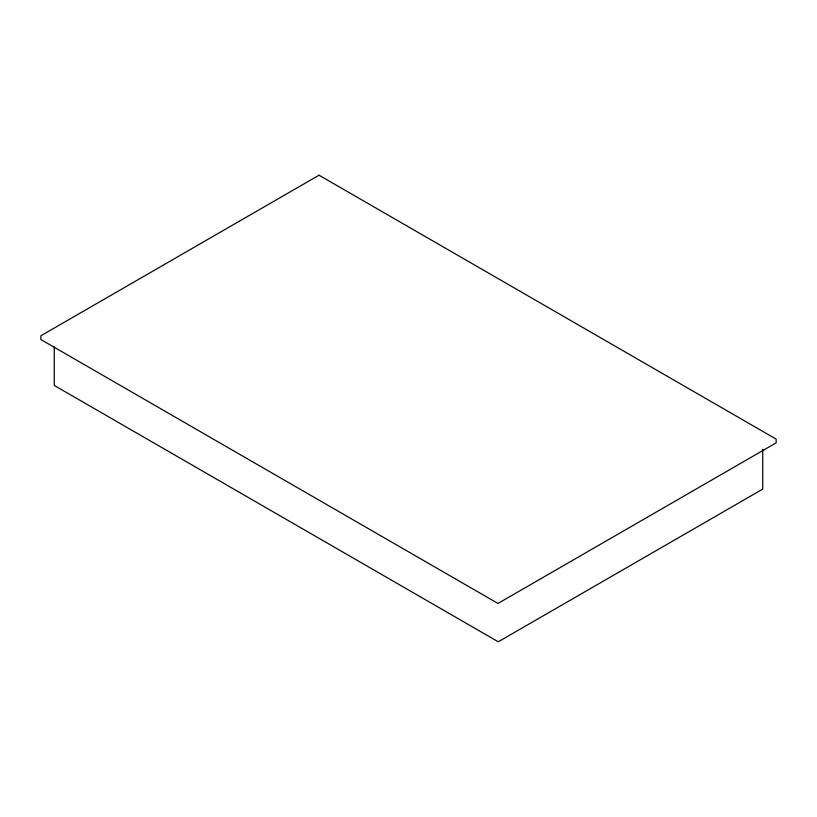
<?xml version="1.0" encoding="UTF-8"?>
<svg xmlns="http://www.w3.org/2000/svg" width="817" height="817" viewBox="0 0 817 817"><rect width="100%" height="100%" fill="white"/><g stroke="black" fill="none" stroke-linecap="round" stroke-linejoin="round"><path stroke-width="1.23" d="M762.731 449.248L762.731 489.107L498.258 641.794L54.269 385.45L54.269 346.837M319.028 175.206L40.85 335.807L40.85 339.535L497.972 603.457L776.15 442.845L776.15 439.127L319.028 175.206"/></g></svg>
